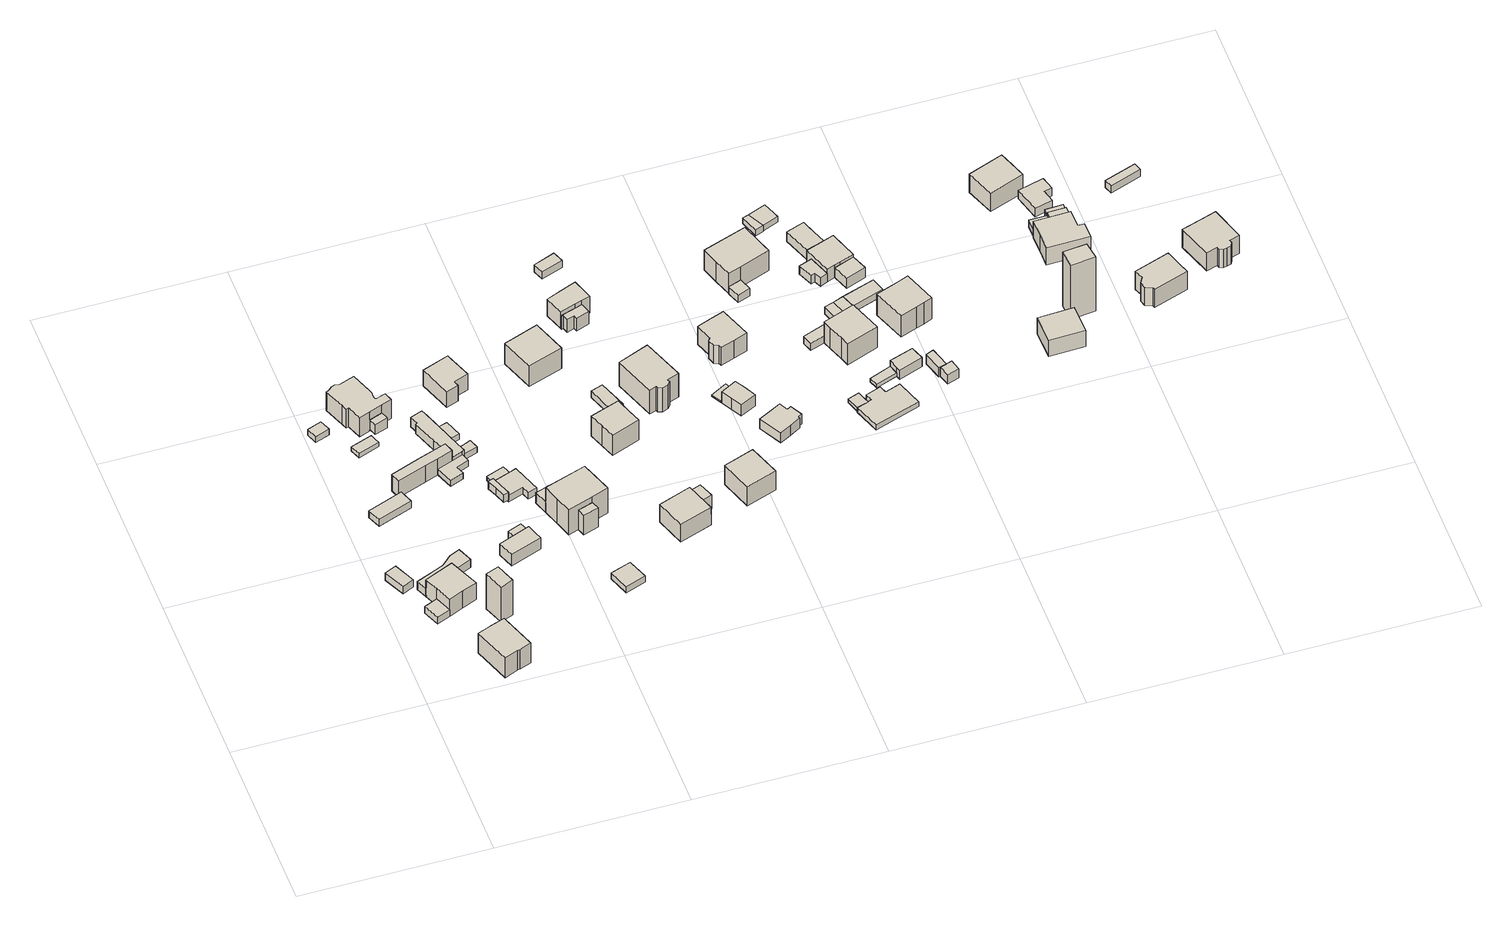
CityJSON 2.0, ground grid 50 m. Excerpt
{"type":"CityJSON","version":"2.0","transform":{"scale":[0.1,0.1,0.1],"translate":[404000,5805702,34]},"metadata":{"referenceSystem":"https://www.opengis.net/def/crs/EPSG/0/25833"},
"CityObjects":{
"building1":{"type":"Building","attributes":{"Gemeindeschluessel":"11000009","BezugspunktDach":"2200","function":"31001_2000","measuredHeight":2.59,"storeysAboveGround":1},"address":[{"country":"Germany","locality":"Berlin","thoroughfareNumber":"6 (3)","thoroughfareName":"Waldstraße"}],"geometry":[{"type":"Solid","lod":"1","boundaries":[[[[0,1,2,3]],[[4,5,6,7]],[[4,7,3,2]],[[5,4,2,1]],[[6,5,1,0]],[[7,6,0,3]]]]}]},
"building2":{"type":"Building","attributes":{"Gemeindeschluessel":"11000009","BezugspunktDach":"2200","function":"31001_2463","measuredHeight":2.29,"storeysAboveGround":1},"address":[{"country":"Germany","locality":"Berlin","thoroughfareNumber":"6 (1)","thoroughfareName":"Waldstraße"}],"geometry":[{"type":"Solid","lod":"1","boundaries":[[[[8,9,10,11]],[[12,13,14,15]],[[12,15,11,10]],[[13,12,10,9]],[[14,13,9,8]],[[15,14,8,11]]]]}]},
"building3":{"type":"Building","attributes":{"Gemeindeschluessel":"11000009","BezugspunktDach":"2200","function":"31001_1010","measuredHeight":7.88,"storeysAboveGround":1},"address":[{"country":"Germany","locality":"Berlin","thoroughfareNumber":"6A","thoroughfareName":"Waldstraße"}],"geometry":[{"type":"Solid","lod":"1","boundaries":[[[[16,17,18,19,20,21,22,23]],[[24,25,26,27,28,29,30,31]],[[24,31,23,22]],[[25,24,22,21]],[[26,25,21,20]],[[27,26,20,19]],[[28,27,19,18]],[[29,28,18,17]],[[30,29,17,16]],[[31,30,16,23]]]]}]},
"building4":{"type":"Building","attributes":{"Gemeindeschluessel":"11000009","function":"31001_1010"},"address":[{"country":"Germany","locality":"Berlin","thoroughfareNumber":"6","thoroughfareName":"Waldstraße"}],"children":["building4-1","building4-2"]},
"building4-1":{"type":"BuildingPart","attributes":{"BezugspunktDach":"2200","measuredHeight":7.81,"storeysAboveGround":2},"parents":["building4"],"geometry":[{"type":"MultiSurface","lod":"1","boundaries":[[[32,33,34,35,36,37,38]],[[39,40,41,42,13,12,43]],[[44,45,46,38,37]],[[47,48,44,37,36]],[[41,40,36,35]],[[42,41,35,34]],[[13,42,34,33]],[[12,13,33,32]],[[43,12,32,38]],[[39,43,46,45,44]],[[40,49,48,47]],[[50,49,39,44,48]]]}]},
"building4-2":{"type":"BuildingPart","attributes":{"BezugspunktDach":"2200","measuredHeight":3.61,"storeysAboveGround":2},"parents":["building4"],"geometry":[{"type":"MultiSurface","lod":"1","boundaries":[[[45,48,47,51,52,53,54,55,56]],[[57,58,59,60,61,40,49,43,62]],[[57,62,56,55]],[[58,57,55,54]],[[59,58,54,53]],[[60,59,53,52]],[[61,60,52,51]],[[40,61,51,47]],[[40,47,40,49]],[[43,49,48,49,39,43,45]],[[62,43,45,56]],[[49,40,47,48]],[[45,43,39,44]],[[44,63,39,49,48]]]}]},
"building5":{"type":"Building","attributes":{"Gemeindeschluessel":"11000009","BezugspunktDach":"2200","function":"31001_2000","measuredHeight":2.47,"storeysAboveGround":1},"address":[{"country":"Germany","locality":"Berlin","thoroughfareNumber":"6 (4)","thoroughfareName":"Waldstraße"}],"geometry":[{"type":"Solid","lod":"1","boundaries":[[[[64,65,66,67]],[[68,69,70,71]],[[68,71,67,66]],[[69,68,66,65]],[[70,69,65,64]],[[71,70,64,67]]]]}]},
"building6":{"type":"Building","attributes":{"Gemeindeschluessel":"11000009","BezugspunktDach":"2200","function":"31001_2000","measuredHeight":2.02,"storeysAboveGround":1},"address":[{"country":"Germany","locality":"Berlin","thoroughfareNumber":"118 (2)","thoroughfareName":"Sandbacher Weg"}],"geometry":[{"type":"Solid","lod":"1","boundaries":[[[[72,73,74,75]],[[76,77,78,79]],[[76,79,75,74]],[[77,76,74,73]],[[78,77,73,72]],[[79,78,72,75]]]]}]},
"building7":{"type":"Building","attributes":{"Gemeindeschluessel":"11000009","BezugspunktDach":"2200","function":"31001_2000","measuredHeight":12.19,"storeysAboveGround":1},"address":[{"country":"Germany","locality":"Berlin","thoroughfareNumber":"6 (2)","thoroughfareName":"Waldstraße"}],"geometry":[{"type":"Solid","lod":"1","boundaries":[[[[80,81,82,83]],[[84,85,86,87]],[[84,87,83,82]],[[85,84,82,81]],[[86,85,81,80]],[[87,86,80,83]]]]}]},
"building8":{"type":"Building","attributes":{"Gemeindeschluessel":"11000009","BezugspunktDach":"2200","function":"31001_2000","measuredHeight":2,"storeysAboveGround":1},"address":[{"country":"Germany","locality":"Berlin","thoroughfareNumber":"120 (2)","thoroughfareName":"Sandbacher Weg"}],"geometry":[{"type":"Solid","lod":"1","boundaries":[[[[88,89,90,91,92]],[[93,94,95,96,97]],[[93,97,92,91]],[[94,93,91,90]],[[95,94,90,89]],[[96,95,89,88]],[[97,96,88,92]]]]}]},
"building9":{"type":"Building","attributes":{"Gemeindeschluessel":"11000009","function":"31001_1010"},"address":[{"country":"Germany","locality":"Berlin","thoroughfareNumber":"120","thoroughfareName":"Sandbacher Weg"}],"children":["building9-1","building9-2"]},
"building9-1":{"type":"BuildingPart","attributes":{"BezugspunktDach":"2200","measuredHeight":9.58,"storeysAboveGround":2},"parents":["building9"],"geometry":[{"type":"Solid","lod":"1","boundaries":[[[[98,99,100,101,102,103,104,105,106,107,108,109,110,111,112,113,114,115]],[[116,117,118,119,120,121,122,123,124,125,126,127,128,129,130,131,132,133]],[[116,133,115,114]],[[117,116,114,113]],[[118,117,113,112]],[[119,118,112,111]],[[120,119,111,110]],[[121,120,110,109]],[[122,121,109,108]],[[123,122,108,107]],[[124,123,107,106]],[[125,124,106,105]],[[126,125,105,104]],[[127,126,104,103]],[[128,127,103,102],[134,135,136,137]],[[129,128,102,101]],[[130,129,101,100]],[[131,130,100,99]],[[132,131,99,98]],[[133,132,98,115]],[[136,135,134,137]]]]}]},
"building9-2":{"type":"BuildingPart","attributes":{"BezugspunktDach":"2200","measuredHeight":3.43,"storeysAboveGround":2},"parents":["building9"],"geometry":[{"type":"Solid","lod":"1","boundaries":[[[[138,139,140,137,136]],[[134,141,142,143,135]],[[141,134,137,140]],[[142,141,140,139]],[[143,142,139,138]],[[135,143,138,136]],[[135,136,137,134]]]]}]},
"building10":{"type":"Building","attributes":{"Gemeindeschluessel":"11000009","function":"31001_2000"},"address":[{"country":"Germany","locality":"Berlin","thoroughfareNumber":"120 (1)","thoroughfareName":"Sandbacher Weg"}],"children":["building10-1","building10-2"]},
"building10-1":{"type":"BuildingPart","attributes":{"BezugspunktDach":"2200","measuredHeight":9.71,"storeysAboveGround":1},"parents":["building10"],"geometry":[{"type":"MultiSurface","lod":"1","boundaries":[[[144,145,146,147,148,149,150]],[[151,152,153,154,155,156,157]],[[151,157,150,149]],[[152,151,149,148]],[[158,159,160,148,147]],[[154,153,147,146]],[[155,154,146,145]],[[156,155,145,144]],[[157,156,144,150]],[[153,152,160,159,158]]]}]},
"building10-2":{"type":"BuildingPart","attributes":{"BezugspunktDach":"2200","measuredHeight":5.12,"storeysAboveGround":1},"parents":["building10"],"geometry":[{"type":"Solid","lod":"1","boundaries":[[[[161,162,163,160,159,164,165,166,167,168,169]],[[170,171,172,173,174,153,152,175,176,177,178]],[[170,178,169,168]],[[171,170,168,167]],[[172,171,167,166]],[[173,172,166,165]],[[174,173,165,164]],[[153,174,164,159]],[[175,152,160,163]],[[176,175,163,162]],[[177,176,162,161]],[[178,177,161,169]],[[153,159,160,152]]]]}]},
"building11":{"type":"Building","attributes":{"Gemeindeschluessel":"11000009","function":"31001_1010"},"address":[{"country":"Germany","locality":"Berlin","thoroughfareNumber":"5","thoroughfareName":"Waldstraße"}],"children":["building11-1","building11-2"]},
"building11-1":{"type":"BuildingPart","attributes":{"BezugspunktDach":"2200","measuredHeight":5.13,"storeysAboveGround":1},"parents":["building11"],"geometry":[{"type":"Solid","lod":"1","boundaries":[[[[179,180,181,182,183]],[[184,185,186,187,188]],[[184,188,183,182],[189,184,190,191]],[[185,184,182,181]],[[186,185,181,180]],[[187,186,180,179]],[[188,187,179,183]],[[190,184,189,191]]]]}]},
"building11-2":{"type":"BuildingPart","attributes":{"BezugspunktDach":"2200","measuredHeight":2.62,"storeysAboveGround":1},"parents":["building11"],"geometry":[{"type":"Solid","lod":"1","boundaries":[[[[191,190,192,193]],[[194,184,189,195]],[[194,195,193,192]],[[184,194,192,190]],[[195,189,191,193]],[[189,184,190,191]]]]}]},
"building12":{"type":"Building","attributes":{"Gemeindeschluessel":"11000009","BezugspunktDach":"2200","function":"31001_2000","measuredHeight":2.04,"storeysAboveGround":1},"address":[{"country":"Germany","locality":"Berlin","thoroughfareNumber":"5 (2)","thoroughfareName":"Waldstraße"}],"geometry":[{"type":"Solid","lod":"1","boundaries":[[[[196,197,198,199,200,201]],[[202,203,204,205,206,207]],[[202,207,201,200]],[[203,202,200,199]],[[204,203,199,198]],[[205,204,198,197]],[[206,205,197,196]],[[207,206,196,201]]]]}]},
"building13":{"type":"Building","attributes":{"Gemeindeschluessel":"11000009","BezugspunktDach":"2200","function":"31001_2000","measuredHeight":3.87,"storeysAboveGround":1},"address":[{"country":"Germany","locality":"Berlin","thoroughfareNumber":"5 (1)","thoroughfareName":"Waldstraße"}],"geometry":[{"type":"Solid","lod":"1","boundaries":[[[[208,209,210,211,212,213]],[[214,215,216,217,218,219]],[[214,219,213,212]],[[215,214,212,211]],[[216,215,211,210]],[[217,216,210,209]],[[218,217,209,208]],[[219,218,208,213]]]]}]},
"building14":{"type":"Building","attributes":{"Gemeindeschluessel":"11000009","BezugspunktDach":"2200","function":"31001_2000","measuredHeight":2.29,"storeysAboveGround":1},"address":[{"country":"Germany","locality":"Berlin","thoroughfareNumber":"122 (1)","thoroughfareName":"Sandbacher Weg"}],"geometry":[{"type":"Solid","lod":"1","boundaries":[[[[220,221,222,223]],[[224,225,226,227]],[[224,227,223,222]],[[225,224,222,221]],[[226,225,221,220]],[[227,226,220,223]]]]}]},
"building15":{"type":"Building","attributes":{"Gemeindeschluessel":"11000009","BezugspunktDach":"2200","function":"31001_2000","measuredHeight":1.98,"storeysAboveGround":1},"address":[{"country":"Germany","locality":"Berlin","thoroughfareNumber":"122 (2)","thoroughfareName":"Sandbacher Weg"}],"geometry":[{"type":"Solid","lod":"1","boundaries":[[[[228,229,230,231]],[[232,233,234,235]],[[232,235,231,230]],[[233,232,230,229]],[[234,233,229,228]],[[235,234,228,231]]]]}]},
"building16":{"type":"Building","attributes":{"Gemeindeschluessel":"11000009","BezugspunktDach":"2200","function":"31001_2000","measuredHeight":1.4,"storeysAboveGround":1},"address":[{"country":"Germany","locality":"Berlin","thoroughfareNumber":"4 (3)","thoroughfareName":"Waldstraße"}],"geometry":[{"type":"Solid","lod":"1","boundaries":[[[[236,237,238,239]],[[240,241,242,243]],[[240,243,239,238]],[[241,240,238,237]],[[242,241,237,236]],[[243,242,236,239]]]]}]},
"building17":{"type":"Building","attributes":{"Gemeindeschluessel":"11000009","BezugspunktDach":"2200","function":"31001_1010","measuredHeight":4.52,"storeysAboveGround":1},"address":[{"country":"Germany","locality":"Berlin","thoroughfareNumber":"4 (2)","thoroughfareName":"Waldstraße"}],"geometry":[{"type":"Solid","lod":"1","boundaries":[[[[244,245,246,247,248,249,250,251]],[[252,253,254,255,256,257,258,259]],[[252,259,251,250]],[[253,252,250,249]],[[254,253,249,248]],[[255,254,248,247]],[[256,255,247,246]],[[257,256,246,245]],[[258,257,245,244]],[[259,258,244,251]]]]}]},
"building18":{"type":"Building","attributes":{"Gemeindeschluessel":"11000009","BezugspunktDach":"2200","function":"31001_2000","measuredHeight":2.14,"storeysAboveGround":1},"address":[{"country":"Germany","locality":"Berlin","thoroughfareNumber":"4 (1)","thoroughfareName":"Waldstraße"}],"geometry":[{"type":"Solid","lod":"1","boundaries":[[[[260,261,262,263]],[[264,265,266,267]],[[264,267,263,262]],[[265,264,262,261]],[[266,265,261,260]],[[267,266,260,263]]]]}]},
"building19":{"type":"Building","attributes":{"Gemeindeschluessel":"11000009","BezugspunktDach":"2200","function":"31001_1010","measuredHeight":5.5,"storeysAboveGround":1},"address":[{"country":"Germany","locality":"Berlin","thoroughfareNumber":"122","thoroughfareName":"Sandbacher Weg"}],"geometry":[{"type":"Solid","lod":"1","boundaries":[[[[268,269,270,271,272,273]],[[274,275,276,277,278,279]],[[274,279,273,272]],[[275,274,272,271]],[[276,275,271,270]],[[277,276,270,269]],[[278,277,269,268]],[[279,278,268,273]]]]}]},
"building20":{"type":"Building","attributes":{"Gemeindeschluessel":"11000009","function":"31001_1010"},"address":[{"country":"Germany","locality":"Berlin","thoroughfareNumber":"4","thoroughfareName":"Waldstraße"}],"children":["building20-1","building20-2","building20-3"]},
"building20-1":{"type":"BuildingPart","attributes":{"BezugspunktDach":"2200","measuredHeight":10.52,"storeysAboveGround":2},"parents":["building20"],"geometry":[{"type":"MultiSurface","lod":"1","boundaries":[[[280,281,282,283,284,285,286]],[[287,288,289,290,291,292,293]],[[287,293,286,285],[293,294,295,296]],[[288,287,285,284]],[[289,288,284,283]],[[290,289,283,282]],[[291,290,297,298,299,282,281]],[[292,291,281,280]],[[293,292,280,286]],[[295,294,293,296]],[[299,298,297,290]]]}]},
"building20-2":{"type":"BuildingPart","attributes":{"BezugspunktDach":"2200","measuredHeight":6.77,"storeysAboveGround":2},"parents":["building20"],"geometry":[{"type":"Solid","lod":"1","boundaries":[[[[300,301,299,298]],[[290,302,303,297]],[[302,290,299,301]],[[303,302,301,300]],[[297,303,300,298]],[[290,297,298,299]]]]}]},
"building20-3":{"type":"BuildingPart","attributes":{"BezugspunktDach":"2200","measuredHeight":4.23,"storeysAboveGround":2},"parents":["building20"],"geometry":[{"type":"Solid","lod":"1","boundaries":[[[[296,295,304,305,306]],[[307,308,294,293,309]],[[307,309,306,305]],[[308,307,305,304]],[[294,308,304,295]],[[309,293,296,306]],[[293,294,295,296]]]]}]},
"building21":{"type":"Building","attributes":{"Gemeindeschluessel":"11000009","BezugspunktDach":"2200","function":"31001_1010","measuredHeight":10.14,"storeysAboveGround":1},"address":[{"country":"Germany","locality":"Berlin","thoroughfareNumber":"124B","thoroughfareName":"Sandbacher Weg"}],"geometry":[{"type":"Solid","lod":"1","boundaries":[[[[310,311,312,313,314]],[[315,316,317,318,319]],[[315,319,314,313]],[[316,315,313,312]],[[317,316,312,311]],[[318,317,311,310]],[[319,318,310,314]]]]}]},
"building22":{"type":"Building","attributes":{"Gemeindeschluessel":"11000009","function":"31001_1010"},"address":[{"country":"Germany","locality":"Berlin","thoroughfareNumber":"3","thoroughfareName":"Waldstraße"}],"children":["building22-1","building22-2"]},
"building22-1":{"type":"BuildingPart","attributes":{"BezugspunktDach":"2200","measuredHeight":7.45,"storeysAboveGround":1},"parents":["building22"],"geometry":[{"type":"MultiSurface","lod":"1","boundaries":[[[320,321,322,323]],[[324,325,326,327]],[[324,327,323,322]],[[325,328,329,330,322,321]],[[326,325,321,320]],[[327,326,320,323]],[[324,330,329,328]]]}]},
"building22-2":{"type":"BuildingPart","attributes":{"BezugspunktDach":"2200","measuredHeight":4.78,"storeysAboveGround":1},"parents":["building22"],"geometry":[{"type":"Solid","lod":"1","boundaries":[[[[329,331,332,330]],[[333,334,328,324]],[[333,324,330,332]],[[334,333,332,331]],[[328,334,331,329]],[[324,328,329,330]]]]}]},
"building23":{"type":"Building","attributes":{"Gemeindeschluessel":"11000009","BezugspunktDach":"2200","function":"31001_1010","measuredHeight":9.12,"storeysAboveGround":1},"address":[{"country":"Germany","locality":"Berlin","thoroughfareNumber":"3A","thoroughfareName":"Waldstraße"}],"geometry":[{"type":"Solid","lod":"1","boundaries":[[[[335,336,337,338,339,340]],[[341,342,343,344,345,346]],[[341,346,340,339]],[[342,341,339,338]],[[343,342,338,337]],[[344,343,337,336]],[[345,344,336,335]],[[346,345,335,340]]]]}]},
"building24":{"type":"Building","attributes":{"Gemeindeschluessel":"11000009","BezugspunktDach":"2200","function":"31001_2463","measuredHeight":2.2,"storeysAboveGround":1},"address":[{"country":"Germany","locality":"Berlin","thoroughfareNumber":"3A (1)","thoroughfareName":"Waldstraße"}],"geometry":[{"type":"Solid","lod":"1","boundaries":[[[[347,348,349,350]],[[351,352,353,354]],[[351,354,350,349]],[[352,351,349,348]],[[353,352,348,347]],[[354,353,347,350]]]]}]},
"building25":{"type":"Building","attributes":{"Gemeindeschluessel":"11000009","function":"31001_1010"},"address":[{"country":"Germany","locality":"Berlin","thoroughfareNumber":"124C","thoroughfareName":"Sandbacher Weg"}],"children":["building25-1","building25-2"]},
"building25-1":{"type":"BuildingPart","attributes":{"BezugspunktDach":"2200","measuredHeight":7.03,"storeysAboveGround":1},"parents":["building25"],"geometry":[{"type":"MultiSurface","lod":"1","boundaries":[[[355,356,357,358,359,360,361]],[[362,363,364,365,366,367,368]],[[362,368,361,360]],[[363,362,360,359]],[[364,363,359,358]],[[365,364,358,357]],[[369,370,365,357,356]],[[371,369,366,356,355]],[[368,367,355,361]],[[366,365,370,369]],[[367,366,369,371]]]}]},
"building25-2":{"type":"BuildingPart","attributes":{"BezugspunktDach":"2200","measuredHeight":4.47,"storeysAboveGround":1},"parents":["building25"],"geometry":[{"type":"MultiSurface","lod":"1","boundaries":[[[372,373,374,375,376,377,370,371]],[[365,378,379,380,381,382,383,367]],[[378,365,370,377]],[[379,378,377,376]],[[380,379,376,375]],[[381,380,375,374]],[[382,381,374,373]],[[383,382,373,372]],[[367,383,372,371]],[[365,366,369,370,384]],[[371,369,366,367]]]}]},
"building26":{"type":"Building","attributes":{"Gemeindeschluessel":"11000009","BezugspunktDach":"2200","function":"31001_1010","measuredHeight":9.01,"storeysAboveGround":1},"address":[{"country":"Germany","locality":"Berlin","thoroughfareNumber":"2A","thoroughfareName":"Waldstraße"}],"geometry":[{"type":"Solid","lod":"1","boundaries":[[[[385,386,387,388,389,390,391,392,393,394]],[[395,396,397,398,399,400,401,402,403,404]],[[395,404,394,393]],[[396,395,393,392]],[[397,396,392,391]],[[398,397,391,390]],[[399,398,390,389]],[[400,399,389,388]],[[401,400,388,387]],[[402,401,387,386]],[[403,402,386,385]],[[404,403,385,394]]]]}]},
"building27":{"type":"Building","attributes":{"Gemeindeschluessel":"11000009","BezugspunktDach":"2200","function":"31001_1010","measuredHeight":8.5,"storeysAboveGround":2},"address":[{"country":"Germany","locality":"Berlin","thoroughfareNumber":"2","thoroughfareName":"Waldstraße"}],"geometry":[{"type":"Solid","lod":"1","boundaries":[[[[405,406,407,408]],[[409,410,411,412]],[[409,412,408,407]],[[410,409,407,406]],[[411,410,406,405]],[[412,411,405,408]]]]}]},
"building28":{"type":"Building","attributes":{"Gemeindeschluessel":"11000009","BezugspunktDach":"2200","function":"51009_1610","measuredHeight":2.54,"storeysAboveGround":0},"address":[{"country":"Germany","locality":"Berlin"}],"geometry":[{"type":"Solid","lod":"1","boundaries":[[[[413,414,415,416]],[[417,418,419,420]],[[417,420,416,415]],[[418,417,415,414]],[[419,418,414,413]],[[420,419,413,416]]]]}]},
"building29":{"type":"Building","attributes":{"Gemeindeschluessel":"11000009","BezugspunktDach":"2200","function":"51009_1610","measuredHeight":0.587,"storeysAboveGround":0},"address":[{"country":"Germany","locality":"Berlin"}],"geometry":[{"type":"Solid","lod":"1","boundaries":[[[[421,422,423,424]],[[425,426,427,428]],[[425,428,424,423]],[[426,425,423,422]],[[427,426,422,421]],[[428,427,421,424]]]]}]},
"building30":{"type":"Building","attributes":{"Gemeindeschluessel":"11000009","BezugspunktDach":"2200","function":"31001_2000","measuredHeight":5.28,"storeysAboveGround":1},"address":[{"country":"Germany","locality":"Berlin","thoroughfareNumber":"1 (1)","thoroughfareName":"Waldstraße"}],"geometry":[{"type":"Solid","lod":"1","boundaries":[[[[429,430,431,432,433,434]],[[426,435,436,437,438,427]],[[426,427,434,433]],[[435,426,433,432]],[[436,435,432,431]],[[437,436,431,430]],[[438,437,430,429]],[[427,438,429,434]]]]}]},
"building31":{"type":"Building","attributes":{"Gemeindeschluessel":"11000009","BezugspunktDach":"2200","function":"31001_1010","measuredHeight":4.11,"storeysAboveGround":1},"address":[{"country":"Germany","locality":"Berlin","thoroughfareNumber":"1A","thoroughfareName":"Waldstraße"}],"geometry":[{"type":"Solid","lod":"1","boundaries":[[[[439,440,441,442,443,444,445,446,447,448]],[[449,450,451,452,453,454,455,456,457,458]],[[449,458,448,447]],[[450,449,447,446]],[[451,450,446,445]],[[452,451,445,444]],[[453,452,444,443]],[[454,453,443,442]],[[455,454,442,441]],[[456,455,441,440]],[[457,456,440,439]],[[458,457,439,448]]]]}]},
"building32":{"type":"Building","attributes":{"Gemeindeschluessel":"11000009","BezugspunktDach":"2200","function":"31001_1010","measuredHeight":8.31,"storeysAboveGround":1},"address":[{"country":"Germany","locality":"Berlin","thoroughfareNumber":"1","thoroughfareName":"Waldstraße"}],"geometry":[{"type":"Solid","lod":"1","boundaries":[[[[459,460,461,462,463,464,465,466,467,468]],[[469,470,471,472,473,474,475,476,477,478]],[[469,478,468,467]],[[470,469,467,466]],[[471,470,466,465]],[[472,471,465,464]],[[473,472,464,463]],[[474,473,463,462]],[[475,474,462,461]],[[476,475,461,460]],[[477,476,460,459]],[[478,477,459,468]]]]}]},
"building33":{"type":"Building","attributes":{"Gemeindeschluessel":"11000009","BezugspunktDach":"2200","function":"31001_2000","measuredHeight":2.48,"storeysAboveGround":1},"address":[{"country":"Germany","locality":"Berlin","thoroughfareNumber":"130 (1)","thoroughfareName":"Sandbacher Weg"}],"geometry":[{"type":"Solid","lod":"1","boundaries":[[[[479,480,481,482]],[[483,484,485,486]],[[483,486,482,481]],[[484,483,481,480]],[[485,484,480,479]],[[486,485,479,482]]]]}]},
"building34":{"type":"Building","attributes":{"Gemeindeschluessel":"11000009","BezugspunktDach":"2200","function":"51009_1610","measuredHeight":1.35,"storeysAboveGround":0},"address":[{"country":"Germany","locality":"Berlin"}],"geometry":[{"type":"Solid","lod":"1","boundaries":[[[[487,488,489,490]],[[491,492,493,494]],[[491,494,490,489]],[[492,491,489,488]],[[493,492,488,487]],[[494,493,487,490]]]]}]},
"building35":{"type":"Building","attributes":{"Gemeindeschluessel":"11000009","BezugspunktDach":"2200","function":"31001_1010","measuredHeight":8.35,"storeysAboveGround":1},"address":[{"country":"Germany","locality":"Berlin","thoroughfareNumber":"130","thoroughfareName":"Sandbacher Weg"}],"geometry":[{"type":"Solid","lod":"1","boundaries":[[[[495,496,497,498,499,500,501]],[[502,503,504,505,506,507,508]],[[502,508,501,500]],[[503,502,500,499]],[[504,503,499,498]],[[505,504,498,497]],[[506,505,497,496]],[[507,506,496,495]],[[508,507,495,501]]]]}]},
"building36":{"type":"Building","attributes":{"Gemeindeschluessel":"11000009","BezugspunktDach":"2200","function":"31001_2463","measuredHeight":2.5,"storeysAboveGround":1},"address":[{"country":"Germany","locality":"Berlin","thoroughfareNumber":"4 (1)","thoroughfareName":"Birkenweg"}],"geometry":[{"type":"Solid","lod":"1","boundaries":[[[[509,510,511,512,513]],[[514,515,516,517,518]],[[514,518,513,512]],[[515,514,512,511]],[[516,515,511,510]],[[517,516,510,509]],[[518,517,509,513]]]]}]},
"building37":{"type":"Building","attributes":{"Gemeindeschluessel":"11000009","BezugspunktDach":"2200","function":"31001_1010","measuredHeight":1.7,"storeysAboveGround":1},"address":[{"country":"Germany","locality":"Berlin","thoroughfareNumber":"5","thoroughfareName":"Birkenweg"}],"geometry":[{"type":"Solid","lod":"1","boundaries":[[[[519,520,521,522,523,524,525,488,487]],[[526,527,528,529,530,531,532,533,534]],[[526,534,487,488]],[[527,526,488,525]],[[528,527,525,524]],[[529,528,524,523]],[[530,529,523,522]],[[531,530,522,521]],[[532,531,521,520]],[[533,532,520,519]],[[534,533,519,487]]]]}]},
"building38":{"type":"Building","attributes":{"Gemeindeschluessel":"11000009","BezugspunktDach":"2200","function":"31001_1010","measuredHeight":10.07,"storeysAboveGround":1},"address":[{"country":"Germany","locality":"Berlin","thoroughfareNumber":"4","thoroughfareName":"Birkenweg"}],"geometry":[{"type":"Solid","lod":"1","boundaries":[[[[535,536,537,538,539,540,541]],[[542,543,544,545,546,547,548]],[[542,548,541,540]],[[543,542,540,539]],[[544,543,539,538]],[[545,544,538,537]],[[546,545,537,536]],[[547,546,536,535]],[[548,547,535,541]]]]}]},
"building39":{"type":"Building","attributes":{"Gemeindeschluessel":"11000009","BezugspunktDach":"2200","function":"51009_1610","measuredHeight":1.13,"storeysAboveGround":0},"address":[{"country":"Germany","locality":"Berlin"}],"geometry":[{"type":"Solid","lod":"1","boundaries":[[[[549,550,551,552]],[[553,554,555,556]],[[553,556,552,551]],[[554,553,551,550]],[[555,554,550,549]],[[556,555,549,552]]]]}]},
"building40":{"type":"Building","attributes":{"Gemeindeschluessel":"11000009","BezugspunktDach":"2200","function":"51009_1610","measuredHeight":2.83,"storeysAboveGround":0},"address":[{"country":"Germany","locality":"Berlin"}],"geometry":[{"type":"Solid","lod":"1","boundaries":[[[[557,558,559,560]],[[561,562,563,564]],[[561,564,560,559]],[[562,561,559,558]],[[563,562,558,557]],[[564,563,557,560]]]]}]},
"building41":{"type":"Building","attributes":{"Gemeindeschluessel":"11000009","BezugspunktDach":"2200","function":"51009_1610","measuredHeight":2,"storeysAboveGround":0},"address":[{"country":"Germany","locality":"Berlin"}],"geometry":[{"type":"Solid","lod":"1","boundaries":[[[[565,566,567,568]],[[569,570,571,572]],[[569,572,568,567]],[[570,569,567,566]],[[571,570,566,565]],[[572,571,565,568]]]]}]},
"building42":{"type":"Building","attributes":{"Gemeindeschluessel":"11000009","BezugspunktDach":"2200","function":"31001_2000","measuredHeight":2.35,"storeysAboveGround":1},"address":[{"country":"Germany","locality":"Berlin","thoroughfareNumber":"3 (2)","thoroughfareName":"Birkenweg"}],"geometry":[{"type":"Solid","lod":"1","boundaries":[[[[558,573,574,559]],[[575,576,577,578]],[[575,578,559,574]],[[576,575,574,573]],[[577,576,573,558]],[[578,577,558,559]]]]}]},
"building43":{"type":"Building","attributes":{"Gemeindeschluessel":"11000009","BezugspunktDach":"2200","function":"31001_2000","measuredHeight":2.87,"storeysAboveGround":1},"address":[{"country":"Germany","locality":"Berlin","thoroughfareNumber":"3 (3)","thoroughfareName":"Birkenweg"}],"geometry":[{"type":"Solid","lod":"1","boundaries":[[[[579,580,581,582,583,584]],[[585,586,587,588,589,590]],[[585,590,584,583]],[[586,585,583,582]],[[587,586,582,581]],[[588,587,581,580]],[[589,588,580,579]],[[590,589,579,584]]]]}]},
"building44":{"type":"Building","attributes":{"Gemeindeschluessel":"11000009","BezugspunktDach":"2200","function":"31001_2000","measuredHeight":1.95,"storeysAboveGround":1},"address":[{"country":"Germany","locality":"Berlin","thoroughfareNumber":"2 (1)","thoroughfareName":"Birkenweg"}],"geometry":[{"type":"Solid","lod":"1","boundaries":[[[[566,591,592,567]],[[593,594,595,596]],[[593,596,567,592]],[[594,593,592,591]],[[595,594,591,566]],[[596,595,566,567]]]]}]},
"building45":{"type":"Building","attributes":{"Gemeindeschluessel":"11000009","BezugspunktDach":"2200","function":"31001_2000","measuredHeight":3.53,"storeysAboveGround":1},"address":[{"country":"Germany","locality":"Berlin","thoroughfareNumber":"5 (3)","thoroughfareName":"Birkenweg"}],"geometry":[{"type":"Solid","lod":"1","boundaries":[[[[597,598,599,600,601]],[[602,603,604,554,553]],[[602,553,601,600]],[[603,602,600,599]],[[604,603,599,598]],[[554,604,598,597]],[[553,554,597,601]]]]}]},
"building46":{"type":"Building","attributes":{"Gemeindeschluessel":"11000009","BezugspunktDach":"2200","function":"31001_1010","measuredHeight":3.99,"storeysAboveGround":1},"address":[{"country":"Germany","locality":"Berlin","thoroughfareNumber":"2","thoroughfareName":"Birkenweg"}],"geometry":[{"type":"Solid","lod":"1","boundaries":[[[[605,606,607,608,609]],[[610,611,612,613,614]],[[610,614,609,608]],[[611,610,608,607]],[[612,611,607,606]],[[613,612,606,605]],[[614,613,605,609]]]]}]},
"building47":{"type":"Building","attributes":{"Gemeindeschluessel":"11000009","BezugspunktDach":"2200","function":"31001_2000","measuredHeight":2.23,"storeysAboveGround":1},"address":[{"country":"Germany","locality":"Berlin","thoroughfareNumber":"3 (1)","thoroughfareName":"Birkenweg"}],"geometry":[{"type":"Solid","lod":"1","boundaries":[[[[573,615,616,574]],[[617,618,619,620]],[[617,620,574,616]],[[618,617,616,615]],[[619,618,615,573]],[[620,619,573,574]]]]}]},
"building48":{"type":"Building","attributes":{"Gemeindeschluessel":"11000009","function":"31001_1010"},"address":[{"country":"Germany","locality":"Berlin","thoroughfareNumber":"3","thoroughfareName":"Birkenweg"}],"children":["building48-1","building48-2"]},
"building48-1":{"type":"BuildingPart","attributes":{"BezugspunktDach":"2200","measuredHeight":5.48,"storeysAboveGround":1},"parents":["building48"],"geometry":[{"type":"MultiSurface","lod":"1","boundaries":[[[621,622,623,624,625,626,627]],[[628,629,630,631,632,633,634]],[[628,634,627,626]],[[629,628,626,625]],[[630,629,625,624]],[[635,636,624,623]],[[632,637,635,631,623,622]],[[633,632,622,621]],[[634,633,621,627]],[[631,630,636,635]],[[638,631,635,637,632]]]}]},
"building48-2":{"type":"BuildingPart","attributes":{"BezugspunktDach":"2200","measuredHeight":3.42,"storeysAboveGround":1},"parents":["building48"],"geometry":[{"type":"MultiSurface","lod":"1","boundaries":[[[639,640,636,637]],[[630,641,642,632]],[[632,631,643]],[[641,630,636,640]],[[642,641,640,639]],[[632,642,639,637]],[[630,643,631,635,636]],[[637,635,631,632]]]}]},
"building49":{"type":"Building","attributes":{"Gemeindeschluessel":"11000009","BezugspunktDach":"2200","function":"31001_1010","measuredHeight":3.31,"storeysAboveGround":1},"address":[{"country":"Germany","locality":"Berlin","thoroughfareNumber":"5 (2)","thoroughfareName":"Birkenweg"}],"geometry":[{"type":"Solid","lod":"1","boundaries":[[[[644,645,646,647,648]],[[649,650,651,652,653]],[[649,653,648,647]],[[650,649,647,646]],[[651,650,646,645]],[[652,651,645,644]],[[653,652,644,648]]]]}]},
"building50":{"type":"Building","attributes":{"Gemeindeschluessel":"11000009","BezugspunktDach":"2200","function":"31001_1010","measuredHeight":3.17,"storeysAboveGround":1},"address":[{"country":"Germany","locality":"Berlin","thoroughfareNumber":"5 (1)","thoroughfareName":"Birkenweg"}],"geometry":[{"type":"Solid","lod":"1","boundaries":[[[[654,655,656,646,645]],[[657,658,659,660,661]],[[657,661,645,646]],[[658,657,646,656]],[[659,658,656,655]],[[660,659,655,654]],[[661,660,654,645]]]]}]},
"building51":{"type":"Building","attributes":{"Gemeindeschluessel":"11000009","BezugspunktDach":"2200","function":"31001_1010","measuredHeight":8.9,"storeysAboveGround":1},"address":[{"country":"Germany","locality":"Berlin","thoroughfareNumber":"4A","thoroughfareName":"Birkenweg"}],"geometry":[{"type":"Solid","lod":"1","boundaries":[[[[662,663,664,665,666,667,668,669]],[[670,671,672,673,674,675,676,677]],[[670,677,669,668]],[[671,670,668,667]],[[672,671,667,666]],[[673,672,666,665]],[[674,673,665,664]],[[675,674,664,663]],[[676,675,663,662]],[[677,676,662,669]]]]}]},
"building52":{"type":"Building","attributes":{"Gemeindeschluessel":"11000009","BezugspunktDach":"2200","function":"31001_1010","measuredHeight":7.04,"storeysAboveGround":1},"address":[{"country":"Germany","locality":"Berlin","thoroughfareNumber":"6","thoroughfareName":"Birkenweg"}],"geometry":[{"type":"Solid","lod":"1","boundaries":[[[[678,679,680,681,682]],[[683,684,685,686,687]],[[683,687,682,681]],[[684,683,681,680]],[[685,684,680,679]],[[686,685,679,678]],[[687,686,678,682]]]]}]},
"building53":{"type":"Building","attributes":{"Gemeindeschluessel":"11000009","BezugspunktDach":"2200","function":"31001_1010","measuredHeight":21.5,"storeysAboveGround":1},"address":[{"country":"Germany","locality":"Berlin","thoroughfareNumber":"6 (1)","thoroughfareName":"Birkenweg"}],"geometry":[{"type":"Solid","lod":"1","boundaries":[[[[688,689,690,691]],[[692,693,694,695]],[[692,695,691,690]],[[693,692,690,689]],[[694,693,689,688]],[[695,694,688,691]]]]}]},
"building54":{"type":"Building","attributes":{"Gemeindeschluessel":"11000009","BezugspunktDach":"2200","function":"31001_1010","measuredHeight":7.82,"storeysAboveGround":1},"address":[{"country":"Germany","locality":"Berlin","thoroughfareNumber":"8","thoroughfareName":"Birkenweg"}],"geometry":[{"type":"Solid","lod":"1","boundaries":[[[[696,697,698,699,700]],[[701,702,703,704,705]],[[701,705,700,699]],[[702,701,699,698]],[[703,702,698,697]],[[704,703,697,696]],[[705,704,696,700]]]]}]},
"building55":{"type":"Building","attributes":{"Gemeindeschluessel":"11000009","function":"31001_1010"},"address":[{"country":"Germany","locality":"Berlin","thoroughfareNumber":"7","thoroughfareName":"Birkenweg"}],"children":["building55-1","building55-2","building55-3","building55-4"]},
"building55-1":{"type":"BuildingPart","attributes":{"BezugspunktDach":"2200","measuredHeight":7.63,"storeysAboveGround":2},"parents":["building55"],"geometry":[{"type":"MultiSurface","lod":"1","boundaries":[[[706,707,708,709,710,711,712,713,714]],[[715,716,717,718,719,720,721,722,723]],[[724,725,726,727,715,723,714,713]],[[728,729,713,712]],[[717,716,712,711]],[[718,717,711,710]],[[719,718,710,709]],[[720,719,709,708]],[[721,720,708,707]],[[722,721,707,706]],[[723,722,706,714]],[[727,726,725,724]],[[716,715,730,729,728]]]}]},
"building55-2":{"type":"BuildingPart","attributes":{"BezugspunktDach":"2200","measuredHeight":4.04,"storeysAboveGround":2},"parents":["building55"],"geometry":[{"type":"MultiSurface","lod":"1","boundaries":[[[729,728,731,732]],[[733,716,715,734]],[[733,735,736,737,732,731]],[[716,733,731,728]],[[734,715,738,727,739,740,724,729,732]],[[734,737,736,735,733]],[[715,716,728,729]],[[724,740,739,727,738]]]}]},
"building55-3":{"type":"BuildingPart","attributes":{"BezugspunktDach":"2200","measuredHeight":3.47,"storeysAboveGround":2},"parents":["building55"],"geometry":[{"type":"Solid","lod":"1","boundaries":[[[[735,741,742,736]],[[743,744,733,734]],[[743,734,736,742]],[[744,743,742,741]],[[733,744,741,735]],[[734,733,735,736]]]]}]},
"building55-4":{"type":"BuildingPart","attributes":{"BezugspunktDach":"2200","measuredHeight":2.42,"storeysAboveGround":2},"parents":["building55"],"geometry":[{"type":"MultiSurface","lod":"1","boundaries":[[[725,724,740,745]],[[739,727,726,746]],[[739,746,745,740]],[[746,726,725,745]],[[739,747,740,724,727]],[[726,727,724,725]]]}]},
"building56":{"type":"Building","attributes":{"Gemeindeschluessel":"11000009","BezugspunktDach":"2200","function":"31001_2463","measuredHeight":2.85,"storeysAboveGround":1},"address":[{"country":"Germany","locality":"Berlin","thoroughfareNumber":"8 (1)","thoroughfareName":"Birkenweg"}],"geometry":[{"type":"Solid","lod":"1","boundaries":[[[[748,749,750,751,752,753]],[[754,755,756,757,758,759]],[[754,759,753,752]],[[755,754,752,751]],[[756,755,751,750]],[[757,756,750,749]],[[758,757,749,748]],[[759,758,748,753]]]]}]},
"building57":{"type":"Building","attributes":{"Gemeindeschluessel":"11000009","BezugspunktDach":"2200","function":"31001_1010","measuredHeight":7.77,"storeysAboveGround":1},"address":[{"country":"Germany","locality":"Berlin","thoroughfareNumber":"6A","thoroughfareName":"Birkenweg"}],"geometry":[{"type":"Solid","lod":"1","boundaries":[[[[760,761,762,763,764,765,766,767,768,769]],[[770,771,772,773,774,775,776,777,778,779]],[[770,779,769,768]],[[771,770,768,767]],[[772,771,767,766]],[[773,772,766,765]],[[774,773,765,764]],[[775,774,764,763]],[[776,775,763,762]],[[777,776,762,761]],[[778,777,761,760]],[[779,778,760,769]]]]}]},
"building58":{"type":"Building","attributes":{"Gemeindeschluessel":"11000009","BezugspunktDach":"2200","function":"31001_2143","measuredHeight":2.42,"storeysAboveGround":1},"address":[{"country":"Germany","locality":"Berlin","thoroughfareNumber":"7 (1)","thoroughfareName":"Birkenweg"}],"geometry":[{"type":"Solid","lod":"1","boundaries":[[[[780,781,782,783]],[[784,785,786,787]],[[784,787,783,782]],[[785,784,782,781]],[[786,785,781,780]],[[787,786,780,783]]]]}]},
"building59":{"type":"Building","attributes":{"Gemeindeschluessel":"11000009","BezugspunktDach":"2200","function":"31001_1010","measuredHeight":8.37,"storeysAboveGround":1},"address":[{"country":"Germany","locality":"Berlin","thoroughfareNumber":"6B","thoroughfareName":"Birkenweg"}],"geometry":[{"type":"Solid","lod":"1","boundaries":[[[[788,789,790,791,792,793,794,795,796,797,798,799]],[[800,801,802,803,804,805,806,807,808,809,810,811]],[[800,811,799,798]],[[801,800,798,797]],[[802,801,797,796]],[[803,802,796,795]],[[804,803,795,794]],[[805,804,794,793]],[[806,805,793,792]],[[807,806,792,791]],[[808,807,791,790]],[[809,808,790,789]],[[810,809,789,788]],[[811,810,788,799]]]]}]}
},
"vertices":[
[56,348,42],[86,361,42],[60,417,42],[30,404,42],[60,417,16],[86,361,16],[56,348,16],[30,404,16],
[103,227,39],[139,242,39],[120,286,39],[85,271,39],[120,286,16],[139,242,16],[103,227,16],[85,271,16],
[200,8,85],[237,22,85],[243,24,85],[274,35,85],[239,133,85],[202,120,85],[196,118,85],[165,106,85],[196,118,16],[202,120,16],[239,133,16],[274,35,16],[243,24,16],[237,22,16],[200,8,16],[165,106,16],
[120,286,75],[139,242,75],[177,258,75],[216,274,75],[181,354,75],[143,338,75],[105,322,75],[143,338,16],[181,354,16],[216,274,16],[177,258,16],[105,322,16],[143,338,44],[105,322,44],[105,322,40],[181,354,44],[171,350,44],[171,350,16],[171,350,26],
[237,379,44],[221,418,44],[194,406,44],[169,382,44],[159,378,44],[93,350,44],[159,378,16],[169,382,16],[194,406,16],[221,418,16],[237,379,16],[93,350,16],[143,338,43],
[72,576,41],[164,609,41],[151,645,41],[58,611,41],[151,645,17],[164,609,17],[72,576,17],[58,611,17],
[15,885,38],[54,899,38],[43,928,38],[5,914,38],[43,928,18],[54,899,18],[15,885,18],[5,914,18],
[249,185,138],[283,198,138],[264,251,138],[229,238,138],[264,251,16],[283,198,16],[249,185,16],[229,238,16],
[98,803,34],[154,823,34],[149,837,34],[144,850,34],[87,830,34],[144,850,19],[149,837,19],[154,823,19],[98,803,19],[87,830,19],
[96,926,79],[102,911,79],[108,913,79],[123,874,79],[152,884,79],[187,897,79],[214,907,79],[206,930,79],[179,921,79],[176,929,79],[177,943,79],[173,954,79],[153,1008,79],[113,994,79],[101,996,79],[91,992,79],[82,983,79],[75,981,79],[82,983,13],[91,992,13],[101,996,13],[113,994,13],[153,1008,13],[173,954,13],[177,943,13],[176,929,13],[179,921,13],[206,930,13],[214,907,13],[187,897,13],[152,884,13],[123,874,13],[108,913,13],[102,911,13],[96,926,13],[75,981,13],[187,897,18],[152,884,18],[152,884,52],[187,897,52],
[159,864,52],[194,876,52],[191,885,52],[191,885,18],[194,876,18],[159,864,18],
[148,653,72],[225,681,72],[260,693,72],[301,708,72],[292,734,72],[215,707,72],[139,679,72],[215,707,15],[292,734,15],[301,708,15],[260,693,15],[225,681,15],[148,653,15],[139,679,15],[301,708,32],[301,708,48],[292,734,48],
[258,842,48],[253,839,48],[277,774,48],[330,719,48],[336,721,48],[328,744,48],[288,857,48],[281,876,48],[249,864,48],[281,876,15],[288,857,15],[328,744,15],[336,721,15],[330,719,15],[277,774,15],[253,839,15],[258,842,15],[249,864,15],
[333,354,53],[417,384,53],[409,406,53],[401,429,53],[317,397,53],[401,429,14],[409,406,14],[417,384,14],[333,354,14],[317,397,14],[363,415,14],[401,429,40],[363,415,40],
[390,455,40],[353,441,40],[390,455,14],[353,441,14],
[277,647,37],[313,661,37],[305,683,37],[338,696,37],[330,719,37],[260,693,37],[330,719,16],[338,696,16],[305,683,16],[313,661,16],[277,647,16],[260,693,16],
[371,583,43],[381,556,43],[394,560,43],[384,588,43],[374,615,43],[360,610,43],[374,615,16],[384,588,16],[394,560,16],[381,556,16],[371,583,16],[360,610,16],
[325,781,34],[346,788,34],[330,833,34],[307,826,34],[330,833,14],[346,788,14],[325,781,14],[307,826,14],
[336,721,34],[373,734,34],[364,759,34],[328,744,34],[364,759,14],[373,734,14],[336,721,14],[328,744,14],
[374,615,29],[422,632,29],[413,656,29],[366,639,29],[413,656,15],[422,632,15],[374,615,15],[366,639,15],
[394,560,32],[435,574,32],[442,554,32],[466,562,32],[459,582,32],[439,638,32],[422,632,32],[374,615,32],[422,632,9],[439,638,9],[459,582,9],[466,562,9],[442,554,9],[435,574,9],[394,560,9],[374,615,9],
[565,181,36],[619,201,36],[599,255,36],[545,236,36],[599,255,15],[619,201,15],[565,181,15],[545,236,15],
[352,898,68],[384,910,68],[379,924,68],[418,938,68],[391,1010,68],[321,984,68],[391,1010,13],[418,938,13],[379,924,13],[384,910,13],[352,898,13],[321,984,13],
[480,448,104],[494,404,104],[561,427,104],[606,443,104],[591,486,104],[576,529,104],[465,492,104],[576,529,17],[591,486,17],[606,443,17],[561,427,17],[494,404,17],[480,448,17],[465,492,17],[503,505,17],[503,505,53],[465,492,53],[521,414,17],[521,414,85],[561,427,85],
[528,393,85],[569,406,85],[569,406,17],[528,393,17],
[490,542,53],[471,535,53],[453,529,53],[471,535,17],[490,542,17],[453,529,17],
[561,900,86],[653,931,86],[637,977,86],[621,1022,86],[529,989,86],[621,1022,14],[637,977,14],[653,931,14],[561,900,14],[529,989,14],
[742,298,76],[829,329,76],[801,408,76],[715,377,76],[801,408,15],[829,329,15],[742,298,15],[715,377,15],[816,367,15],[816,367,63],[801,408,63],
[847,378,63],[832,419,63],[832,419,15],[847,378,15],
[664,659,84],[678,621,84],[754,649,84],[740,687,84],[727,725,84],[650,698,84],[727,725,14],[740,687,14],[754,649,14],[678,621,14],[664,659,14],[650,698,14],
[717,743,36],[749,754,36],[722,830,36],[690,819,36],[722,830,14],[749,754,14],[717,743,14],[690,819,14],
[694,1059,70],[735,1072,70],[753,1078,70],[776,1085,70],[758,1141,70],[717,1125,70],[676,1109,70],[717,1125,12],[758,1141,12],[776,1085,12],[753,1078,12],[735,1072,12],[694,1059,12],[676,1109,12],[735,1072,57],[753,1078,57],[694,1059,57],
[695,1055,57],[700,1057,57],[705,1042,57],[724,1048,57],[728,1038,57],[762,1051,57],[762,1051,12],[728,1038,12],[724,1048,12],[705,1042,12],[700,1057,12],[695,1055,12],[753,1078,27],
[806,722,97],[824,729,97],[826,723,97],[838,719,97],[854,725,97],[860,734,97],[857,741,97],[889,753,97],[848,865,97],[766,833,97],[848,865,14],[889,753,14],[857,741,14],[860,734,14],[854,725,14],[838,719,14],[826,723,14],[824,729,14],[806,722,14],[766,833,14],
[931,360,82],[1012,388,82],[982,472,82],[902,444,82],[982,472,15],[1012,388,15],[931,360,15],[902,444,15],
[703,1224,40],[760,1245,40],[749,1274,40],[692,1253,40],[749,1274,15],[760,1245,15],[703,1224,15],[692,1253,15],
[981,703,18],[1024,726,18],[1009,755,18],[966,731,18],[1009,755,13],[1024,726,13],[981,703,13],[966,731,13],
[997,675,51],[1012,647,51],[1055,668,51],[1040,697,51],[1024,726,51],[981,703,51],[1040,697,13],[1055,668,13],[1012,647,13],[997,675,13],
[1075,536,44],[1105,552,44],[1134,568,44],[1132,573,44],[1142,579,44],[1125,611,44],[1115,605,44],[1103,628,44],[1073,612,44],[1042,596,44],[1073,612,10],[1103,628,10],[1115,605,10],[1125,611,10],[1142,579,10],[1132,573,10],[1134,568,10],[1105,552,10],[1075,536,10],[1042,596,10],
[1005,861,73],[999,853,73],[1005,834,73],[1017,830,73],[1020,822,73],[1057,835,73],[1094,848,73],[1063,933,73],[1026,920,73],[989,906,73],[1026,920,11],[1063,933,11],[1094,848,11],[1057,835,11],[1020,822,11],[1017,830,11],[1005,834,11],[999,853,11],[1005,861,11],[989,906,11],
[1125,1007,34],[1159,1019,34],[1148,1053,34],[1113,1041,34],[1148,1053,9],[1159,1019,9],[1125,1007,9],[1113,1041,9],
[1284,581,17],[1314,591,17],[1302,625,17],[1272,615,17],[1302,625,4],[1314,591,4],[1284,581,4],[1272,615,4],
[1097,1087,80],[1113,1041,80],[1148,1053,80],[1228,1083,80],[1213,1128,80],[1198,1173,80],[1082,1133,80],[1198,1173,10],[1213,1128,10],[1228,1083,10],[1148,1053,10],[1113,1041,10],[1097,1087,10],[1082,1133,10],
[1240,802,34],[1278,815,34],[1323,831,34],[1313,859,34],[1231,829,34],[1313,859,9],[1323,831,9],[1278,815,9],[1240,802,9],[1231,829,9],
[1308,512,17],[1429,552,17],[1405,622,17],[1364,608,17],[1357,628,17],[1317,614,17],[1324,595,17],[1314,591,0],[1324,595,0],[1317,614,0],[1357,628,0],[1364,608,0],[1405,622,0],[1429,552,0],[1308,512,0],[1284,581,0],
[1286,792,83],[1301,751,83],[1309,728,83],[1394,759,83],[1378,802,83],[1362,846,83],[1278,815,83],[1362,846,10],[1378,802,10],[1394,759,10],[1309,728,10],[1301,751,10],[1286,792,10],[1278,815,10],
[1351,634,21],[1408,655,21],[1400,681,21],[1342,658,21],[1400,681,10],[1408,655,10],[1351,634,10],[1342,658,10],
[1322,867,35],[1346,876,35],[1334,912,35],[1310,904,35],[1334,912,10],[1346,876,10],[1322,867,10],[1310,904,10],
[1235,1200,31],[1257,1208,31],[1234,1253,31],[1218,1248,31],[1234,1253,11],[1257,1208,11],[1235,1200,11],[1218,1248,11],
[1375,885,35],[1362,922,35],[1362,922,12],[1375,885,12],[1346,876,12],[1334,912,12],
[1309,1005,43],[1320,1008,43],[1328,990,43],[1348,999,43],[1327,1056,43],[1293,1044,43],[1327,1056,14],[1348,999,14],[1328,990,14],[1320,1008,14],[1309,1005,14],[1293,1044,14],
[1299,1225,31],[1282,1272,31],[1282,1272,12],[1299,1225,12],[1257,1208,12],[1234,1253,12],
[1408,655,41],[1412,643,41],[1476,666,41],[1463,702,41],[1400,681,41],[1463,702,10],[1476,666,10],[1412,643,10],
[1325,1085,46],[1374,1101,46],[1360,1137,46],[1347,1174,46],[1299,1157,46],[1347,1174,13],[1360,1137,13],[1374,1101,13],[1325,1085,13],[1299,1157,13],
[1460,914,35],[1448,951,35],[1448,951,13],[1460,914,13],[1375,885,13],[1362,922,13],
[1348,999,57],[1370,1007,57],[1386,1013,57],[1423,1027,57],[1397,1101,57],[1359,1087,57],[1321,1074,57],[1359,1087,13],[1397,1101,13],[1423,1027,13],[1386,1013,13],[1370,1007,13],[1348,999,13],[1321,1074,13],[1386,1013,48],[1423,1027,48],[1370,1007,48],[1374,1009,13],
[1386,964,48],[1439,984,48],[1439,984,13],[1386,964,13],[1404,1020,13],
[1503,620,44],[1506,620,44],[1524,625,44],[1508,678,44],[1488,670,44],[1508,678,11],[1524,625,11],[1506,620,11],[1503,620,11],[1488,670,11],
[1515,590,44],[1547,600,44],[1539,630,44],[1524,625,12],[1539,630,12],[1547,600,12],[1515,590,12],[1506,620,12],
[1458,770,88],[1503,786,88],[1524,794,88],[1547,803,88],[1515,890,88],[1492,881,88],[1471,873,88],[1426,857,88],[1471,873,14],[1492,881,14],[1515,890,14],[1547,803,14],[1524,794,14],[1503,786,14],[1458,770,14],[1426,857,14],
[1774,598,68],[1869,602,68],[1867,642,68],[1866,682,68],[1771,678,68],[1866,682,12],[1867,642,12],[1869,602,12],[1774,598,12],[1771,678,12],
[1862,697,202],[1928,704,202],[1921,751,202],[1858,745,202],[1921,751,12],[1928,704,12],[1862,697,12],[1858,745,12],
[1794,1096,75],[1887,1130,75],[1873,1169,75],[1859,1207,75],[1766,1172,75],[1859,1207,11],[1873,1169,11],[1887,1130,11],[1794,1096,11],[1766,1172,11],
[1866,938,65],[1866,891,65],[1979,894,65],[1978,938,65],[1961,938,65],[1961,940,65],[1960,987,65],[1913,986,65],[1865,985,65],[1913,986,6],[1960,987,6],[1961,940,6],[1961,938,6],[1978,938,6],[1979,894,6],[1866,891,6],[1866,938,6],[1865,985,6],[1913,986,36],[1865,985,36],[1865,985,12],[1913,986,12],[1960,987,47],[1913,986,47],[1913,986,22],
[1960,1019,47],[1911,1018,47],[1960,1019,6],[1911,1018,6],[1960,1019,34],[1911,1018,34],[1911,1018,15],[1913,986,33],[1911,1018,12],[1911,1018,36],
[1960,1042,34],[1912,1040,34],[1912,1040,6],[1960,1042,6],
[1864,1018,36],[1864,1018,12],[1911,1018,27],
[1890,1047,38],[1938,1060,38],[1929,1093,38],[1950,1099,38],[1940,1135,38],[1871,1117,38],[1940,1135,9],[1950,1099,9],[1929,1093,9],[1938,1060,9],[1890,1047,9],[1871,1117,9],
[2048,690,68],[2066,682,68],[2068,676,68],[2161,708,68],[2149,744,68],[2137,780,68],[2043,748,68],[2052,723,68],[2043,708,68],[2043,707,68],[2043,708,5],[2052,723,5],[2043,748,5],[2137,780,5],[2149,744,5],[2161,708,5],[2068,676,5],[2066,682,5],[2048,690,5],[2043,707,5],
[2089,1067,29],[2173,1097,29],[2166,1118,29],[2082,1089,29],[2166,1118,5],[2173,1097,5],[2089,1067,5],[2082,1089,5],
[2225,750,69],[2254,759,69],[2257,751,69],[2267,747,69],[2276,750,69],[2287,753,69],[2292,763,69],[2290,771,69],[2317,780,69],[2288,872,69],[2241,857,69],[2194,842,69],[2241,857,6],[2288,872,6],[2317,780,6],[2290,771,6],[2292,763,6],[2287,753,6],[2276,750,6],[2267,747,6],[2257,751,6],[2254,759,6],[2225,750,6],[2194,842,6]
]}
